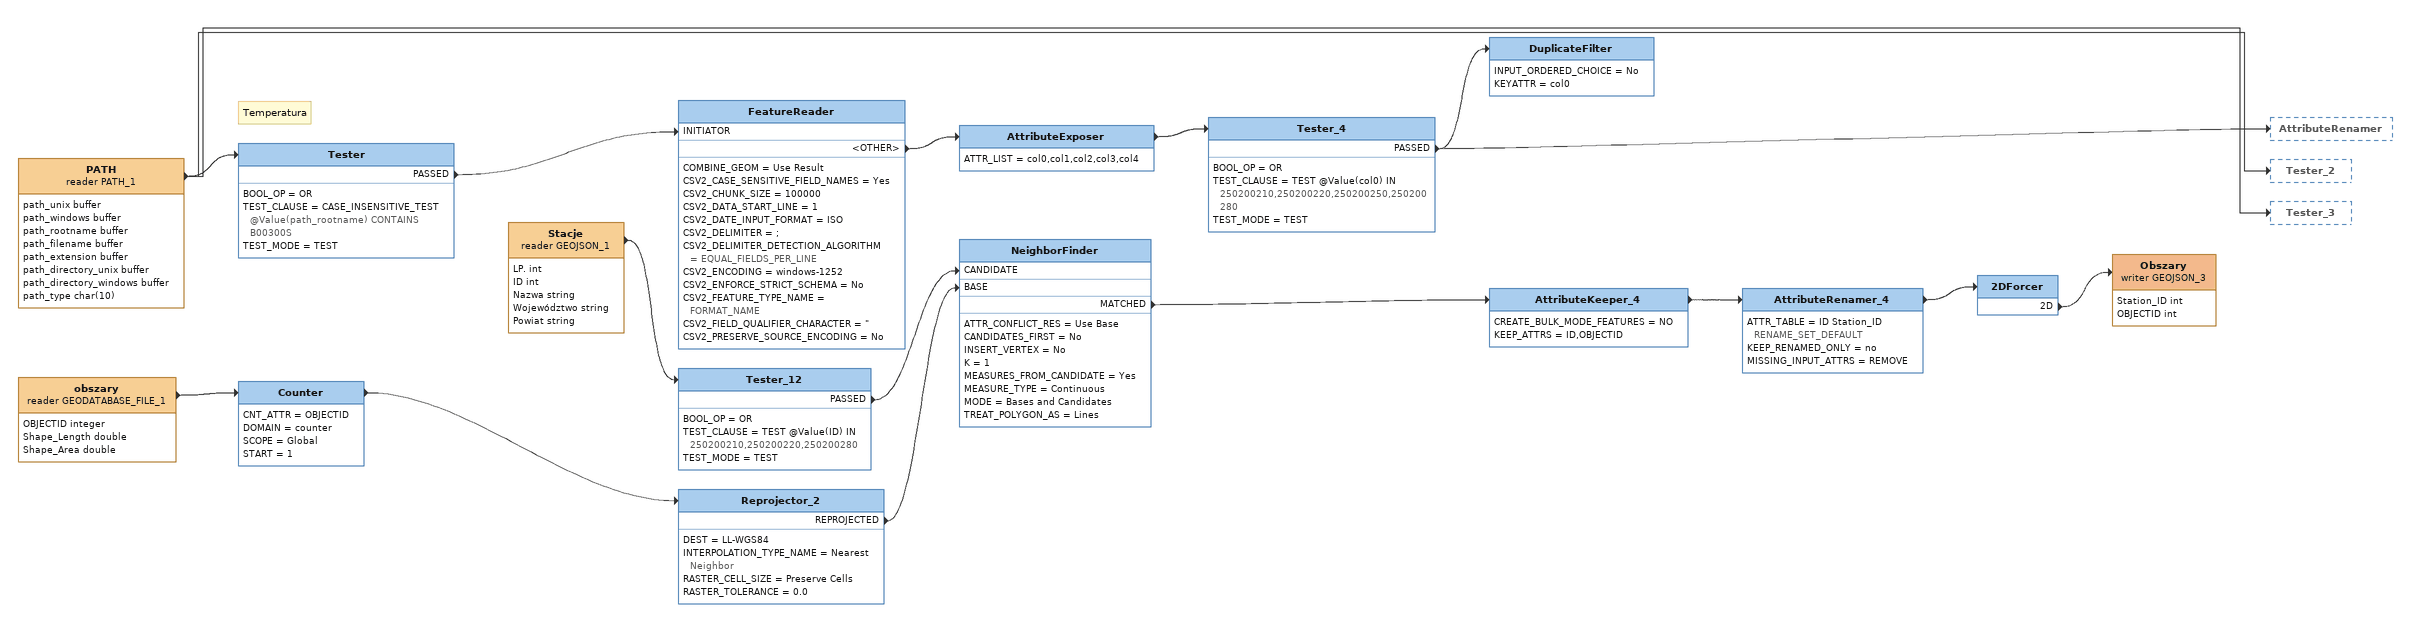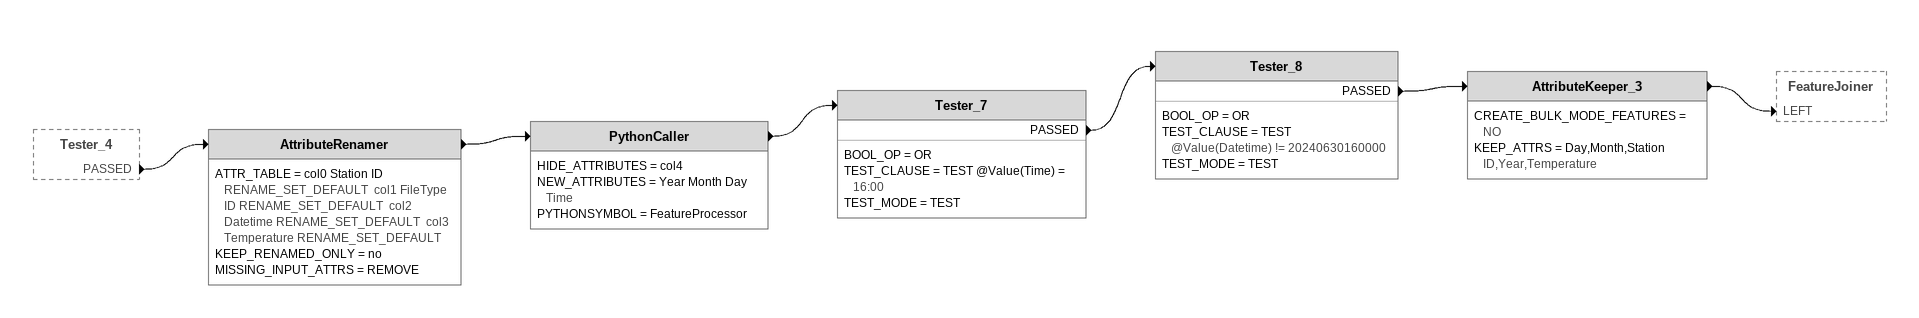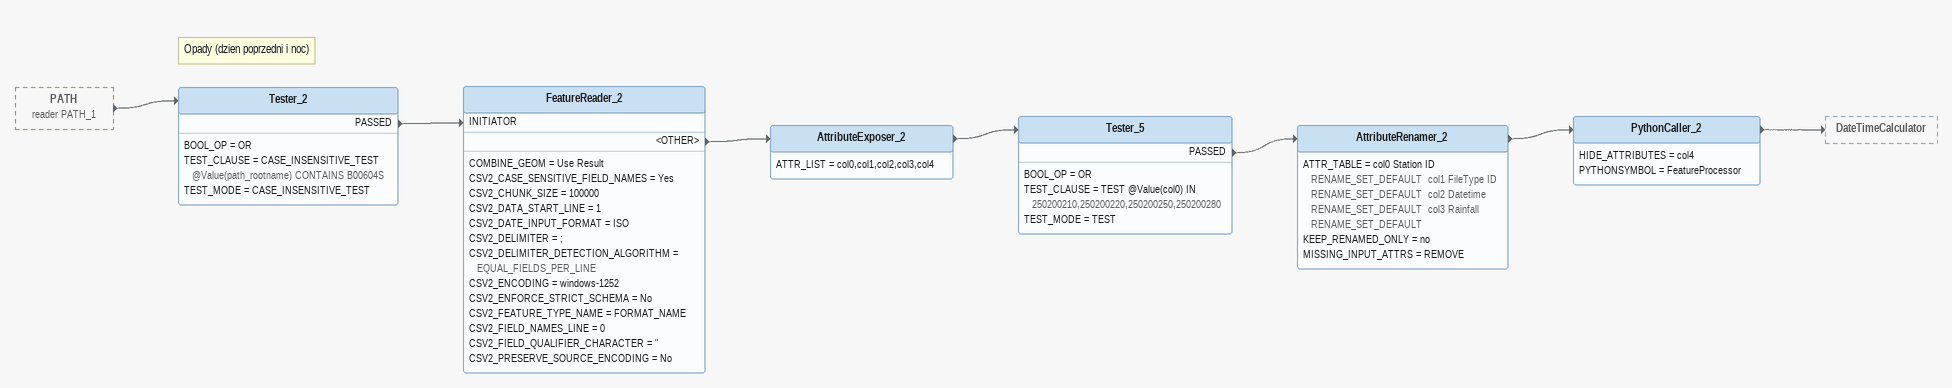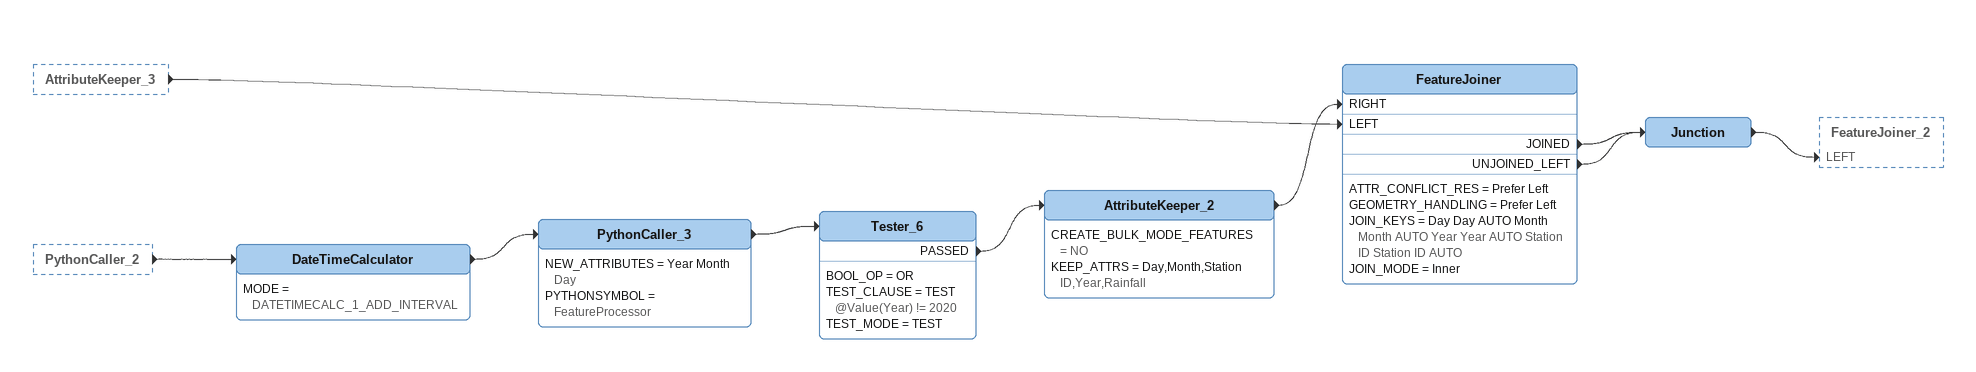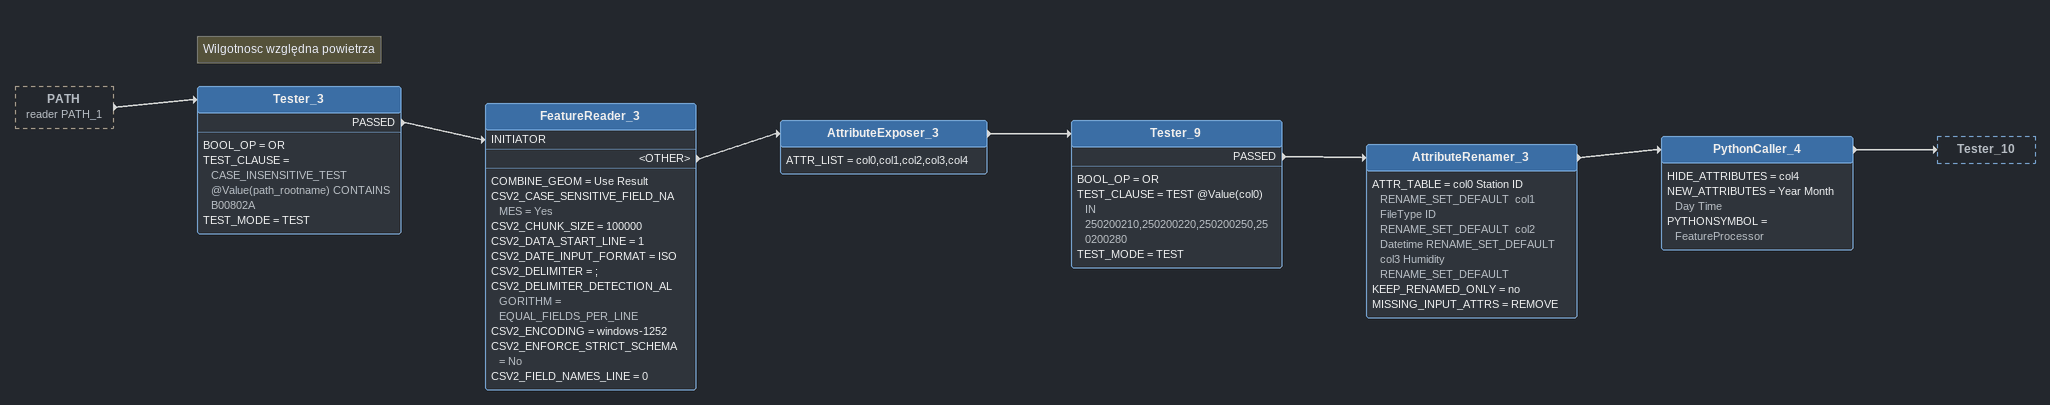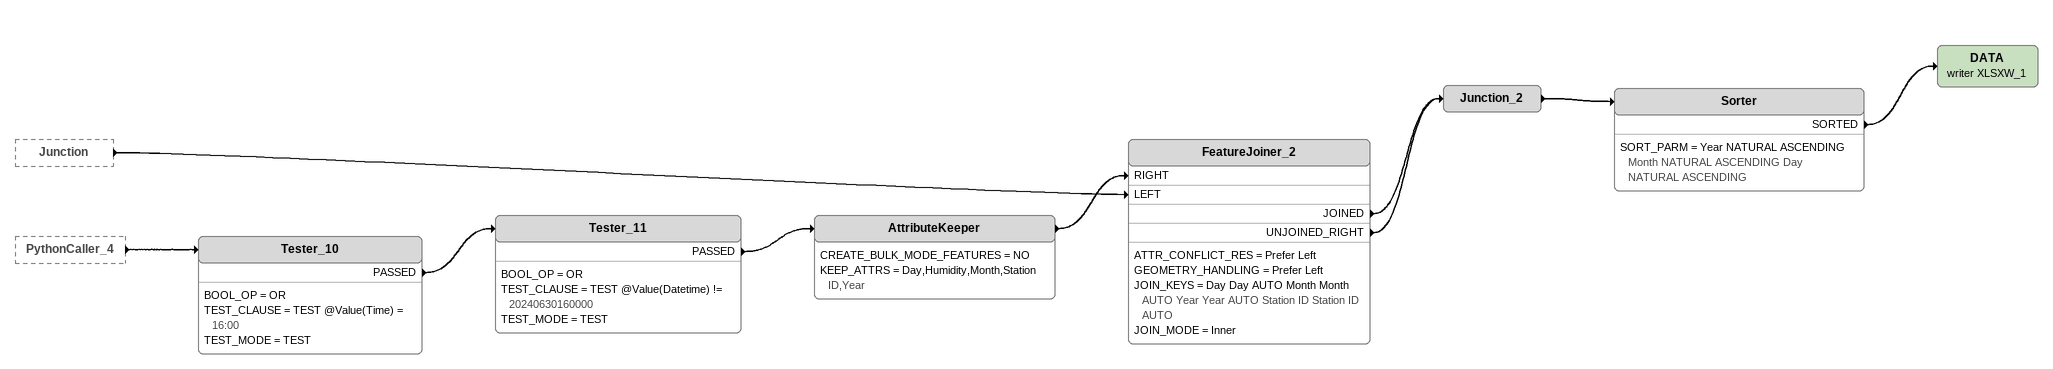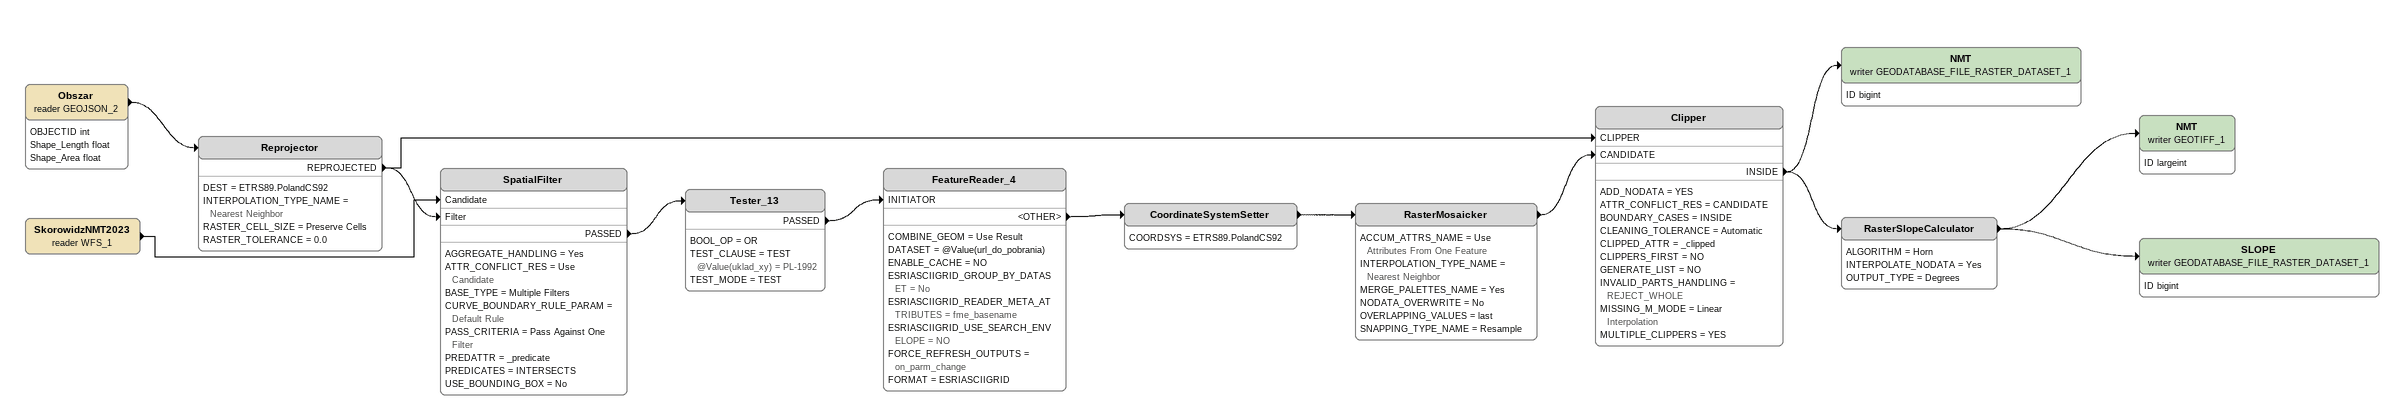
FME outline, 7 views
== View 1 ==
obszary (reader GEODATABASE_FILE_1)
    attributes: OBJECTID integer, Shape_Length double, Shape_Area double
    -> Counter
Counter
    CNT_ATTR = OBJECTID
    DOMAIN = counter
    SCOPE = Global
    START = 1
    -> Reprojector_2
Reprojector_2
    DEST = LL-WGS84
    INTERPOLATION_TYPE_NAME = Nearest Neighbor
    RASTER_CELL_SIZE = Preserve Cells
    RASTER_TOLERANCE = 0.0
    REPROJECTED -> NeighborFinder [BASE]
PATH (reader PATH_1)
    attributes: path_unix buffer, path_windows buffer, path_rootname buffer, path_filename buffer, path_extension buffer, path_directory_unix buffer, path_directory_windows buffer, path_type char(10)
    -> Tester
    -> Tester_2
    -> Tester_3
Note: Temperatura
Tester
    BOOL_OP = OR
    TEST_CLAUSE = CASE_INSENSITIVE_TEST @Value(path_rootname) CONTAINS B00300S
    TEST_MODE = TEST
    PASSED -> FeatureReader [INITIATOR]
FeatureReader
    COMBINE_GEOM = Use Result
    CSV2_CASE_SENSITIVE_FIELD_NAMES = Yes
    CSV2_CHUNK_SIZE = 100000
    CSV2_DATA_START_LINE = 1
    CSV2_DATE_INPUT_FORMAT = ISO
    CSV2_DELIMITER = ;
    CSV2_DELIMITER_DETECTION_ALGORITHM = EQUAL_FIELDS_PER_LINE
    CSV2_ENCODING = windows-1252
    CSV2_ENFORCE_STRICT_SCHEMA = No
    CSV2_FEATURE_TYPE_NAME = FORMAT_NAME
    CSV2_FIELD_QUALIFIER_CHARACTER = "
    CSV2_PRESERVE_SOURCE_ENCODING = No
    <OTHER> -> AttributeExposer
AttributeExposer
    ATTR_LIST = col0,col1,col2,col3,col4
    -> Tester_4
Tester_4
    BOOL_OP = OR
    TEST_CLAUSE = TEST @Value(col0) IN 250200210,250200220,250200250,250200280
    TEST_MODE = TEST
    PASSED -> AttributeRenamer
    PASSED -> DuplicateFilter
DuplicateFilter
    INPUT_ORDERED_CHOICE = No
    KEYATTR = col0
Stacje (reader GEOJSON_1)
    attributes: LP. int, ID int, Nazwa string, Województwo string, Powiat string
    -> Tester_12
Tester_12
    BOOL_OP = OR
    TEST_CLAUSE = TEST @Value(ID) IN 250200210,250200220,250200280
    TEST_MODE = TEST
    PASSED -> NeighborFinder [CANDIDATE]
NeighborFinder
    ATTR_CONFLICT_RES = Use Base
    CANDIDATES_FIRST = No
    INSERT_VERTEX = No
    K = 1
    MEASURES_FROM_CANDIDATE = Yes
    MEASURE_TYPE = Continuous
    MODE = Bases and Candidates
    TREAT_POLYGON_AS = Lines
    MATCHED -> AttributeKeeper_4
AttributeKeeper_4
    CREATE_BULK_MODE_FEATURES = NO
    KEEP_ATTRS = ID,OBJECTID
    -> AttributeRenamer_4
AttributeRenamer_4
    ATTR_TABLE = ID Station_ID RENAME_SET_DEFAULT
    KEEP_RENAMED_ONLY = no
    MISSING_INPUT_ATTRS = REMOVE
    -> 2DForcer
2DForcer
    2D -> Obszary (writer GEOJSON_3)
Obszary (writer GEOJSON_3)
    attributes: Station_ID int, OBJECTID int

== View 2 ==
Tester_4 [outside]
    PASSED -> AttributeRenamer
AttributeRenamer
    ATTR_TABLE = col0 Station ID RENAME_SET_DEFAULT  col1 FileType ID RENAME_SET_DEFAULT  col2 Datetime RENAME_SET_DEFAULT  col3 Temperature RENAME_SET_DEFAULT
    KEEP_RENAMED_ONLY = no
    MISSING_INPUT_ATTRS = REMOVE
    -> PythonCaller
PythonCaller
    HIDE_ATTRIBUTES = col4
    NEW_ATTRIBUTES = Year Month Day Time
    PYTHONSYMBOL = FeatureProcessor
    -> Tester_7
Tester_7
    BOOL_OP = OR
    TEST_CLAUSE = TEST @Value(Time) = 16:00
    TEST_MODE = TEST
    PASSED -> Tester_8
Tester_8
    BOOL_OP = OR
    TEST_CLAUSE = TEST @Value(Datetime) != 20240630160000
    TEST_MODE = TEST
    PASSED -> AttributeKeeper_3
AttributeKeeper_3
    CREATE_BULK_MODE_FEATURES = NO
    KEEP_ATTRS = Day,Month,Station ID,Year,Temperature
    -> FeatureJoiner [LEFT]

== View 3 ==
PATH (reader PATH_1) [outside]
    -> Tester_2
Note: Opady (dzien poprzedni i noc)
Tester_2
    BOOL_OP = OR
    TEST_CLAUSE = CASE_INSENSITIVE_TEST @Value(path_rootname) CONTAINS B00604S
    TEST_MODE = CASE_INSENSITIVE_TEST
    PASSED -> FeatureReader_2 [INITIATOR]
FeatureReader_2
    COMBINE_GEOM = Use Result
    CSV2_CASE_SENSITIVE_FIELD_NAMES = Yes
    CSV2_CHUNK_SIZE = 100000
    CSV2_DATA_START_LINE = 1
    CSV2_DATE_INPUT_FORMAT = ISO
    CSV2_DELIMITER = ;
    CSV2_DELIMITER_DETECTION_ALGORITHM = EQUAL_FIELDS_PER_LINE
    CSV2_ENCODING = windows-1252
    CSV2_ENFORCE_STRICT_SCHEMA = No
    CSV2_FEATURE_TYPE_NAME = FORMAT_NAME
    CSV2_FIELD_NAMES_LINE = 0
    CSV2_FIELD_QUALIFIER_CHARACTER = "
    CSV2_PRESERVE_SOURCE_ENCODING = No
    <OTHER> -> AttributeExposer_2
AttributeExposer_2
    ATTR_LIST = col0,col1,col2,col3,col4
    -> Tester_5
Tester_5
    BOOL_OP = OR
    TEST_CLAUSE = TEST @Value(col0) IN 250200210,250200220,250200250,250200280
    TEST_MODE = TEST
    PASSED -> AttributeRenamer_2
AttributeRenamer_2
    ATTR_TABLE = col0 Station ID RENAME_SET_DEFAULT  col1 FileType ID RENAME_SET_DEFAULT  col2 Datetime RENAME_SET_DEFAULT  col3 Rainfall RENAME_SET_DEFAULT
    KEEP_RENAMED_ONLY = no
    MISSING_INPUT_ATTRS = REMOVE
    -> PythonCaller_2
PythonCaller_2
    HIDE_ATTRIBUTES = col4
    PYTHONSYMBOL = FeatureProcessor
    -> DateTimeCalculator

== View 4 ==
AttributeKeeper_3 [outside]
    -> FeatureJoiner [LEFT]
PythonCaller_2 [outside]
    -> DateTimeCalculator
DateTimeCalculator
    MODE = DATETIMECALC_1_ADD_INTERVAL
    -> PythonCaller_3
PythonCaller_3
    NEW_ATTRIBUTES = Year Month Day
    PYTHONSYMBOL = FeatureProcessor
    -> Tester_6
Tester_6
    BOOL_OP = OR
    TEST_CLAUSE = TEST @Value(Year) != 2020
    TEST_MODE = TEST
    PASSED -> AttributeKeeper_2
AttributeKeeper_2
    CREATE_BULK_MODE_FEATURES = NO
    KEEP_ATTRS = Day,Month,Station ID,Year,Rainfall
    -> FeatureJoiner [RIGHT]
FeatureJoiner
    ATTR_CONFLICT_RES = Prefer Left
    GEOMETRY_HANDLING = Prefer Left
    JOIN_KEYS = Day Day AUTO Month Month AUTO Year Year AUTO Station ID Station ID AUTO
    JOIN_MODE = Inner
    JOINED -> Junction
    UNJOINED_LEFT -> Junction
Junction
    -> FeatureJoiner_2 [LEFT]

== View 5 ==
PATH (reader PATH_1) [outside]
    -> Tester_3
Note: Wilgotnosc względna powietrza
Tester_3
    BOOL_OP = OR
    TEST_CLAUSE = CASE_INSENSITIVE_TEST @Value(path_rootname) CONTAINS B00802A
    TEST_MODE = TEST
    PASSED -> FeatureReader_3 [INITIATOR]
FeatureReader_3
    COMBINE_GEOM = Use Result
    CSV2_CASE_SENSITIVE_FIELD_NAMES = Yes
    CSV2_CHUNK_SIZE = 100000
    CSV2_DATA_START_LINE = 1
    CSV2_DATE_INPUT_FORMAT = ISO
    CSV2_DELIMITER = ;
    CSV2_DELIMITER_DETECTION_ALGORITHM = EQUAL_FIELDS_PER_LINE
    CSV2_ENCODING = windows-1252
    CSV2_ENFORCE_STRICT_SCHEMA = No
    CSV2_FIELD_NAMES_LINE = 0
    <OTHER> -> AttributeExposer_3
AttributeExposer_3
    ATTR_LIST = col0,col1,col2,col3,col4
    -> Tester_9
Tester_9
    BOOL_OP = OR
    TEST_CLAUSE = TEST @Value(col0) IN 250200210,250200220,250200250,250200280
    TEST_MODE = TEST
    PASSED -> AttributeRenamer_3
AttributeRenamer_3
    ATTR_TABLE = col0 Station ID RENAME_SET_DEFAULT  col1 FileType ID RENAME_SET_DEFAULT  col2 Datetime RENAME_SET_DEFAULT  col3 Humidity RENAME_SET_DEFAULT
    KEEP_RENAMED_ONLY = no
    MISSING_INPUT_ATTRS = REMOVE
    -> PythonCaller_4
PythonCaller_4
    HIDE_ATTRIBUTES = col4
    NEW_ATTRIBUTES = Year Month Day Time
    PYTHONSYMBOL = FeatureProcessor
    -> Tester_10

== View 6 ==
Junction [outside]
    -> FeatureJoiner_2 [LEFT]
PythonCaller_4 [outside]
    -> Tester_10
Tester_10
    BOOL_OP = OR
    TEST_CLAUSE = TEST @Value(Time) = 16:00
    TEST_MODE = TEST
    PASSED -> Tester_11
Tester_11
    BOOL_OP = OR
    TEST_CLAUSE = TEST @Value(Datetime) != 20240630160000
    TEST_MODE = TEST
    PASSED -> AttributeKeeper
AttributeKeeper
    CREATE_BULK_MODE_FEATURES = NO
    KEEP_ATTRS = Day,Humidity,Month,Station ID,Year
    -> FeatureJoiner_2 [RIGHT]
FeatureJoiner_2
    ATTR_CONFLICT_RES = Prefer Left
    GEOMETRY_HANDLING = Prefer Left
    JOIN_KEYS = Day Day AUTO Month Month AUTO Year Year AUTO Station ID Station ID AUTO
    JOIN_MODE = Inner
    JOINED -> Junction_2
    UNJOINED_RIGHT -> Junction_2
Junction_2
    -> Sorter
Sorter
    SORT_PARM = Year NATURAL ASCENDING Month NATURAL ASCENDING Day NATURAL ASCENDING
    SORTED -> DATA (writer XLSXW_1)
DATA (writer XLSXW_1)

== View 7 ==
Obszar (reader GEOJSON_2)
    attributes: OBJECTID int, Shape_Length float, Shape_Area float
    -> Reprojector
Reprojector
    DEST = ETRS89.PolandCS92
    INTERPOLATION_TYPE_NAME = Nearest Neighbor
    RASTER_CELL_SIZE = Preserve Cells
    RASTER_TOLERANCE = 0.0
    REPROJECTED -> SpatialFilter [Filter]
    REPROJECTED -> Clipper [CLIPPER]
SkorowidzNMT2023 (reader WFS_1)
    -> SpatialFilter [Candidate]
SpatialFilter
    AGGREGATE_HANDLING = Yes
    ATTR_CONFLICT_RES = Use Candidate
    BASE_TYPE = Multiple Filters
    CURVE_BOUNDARY_RULE_PARAM = Default Rule
    PASS_CRITERIA = Pass Against One Filter
    PREDATTR = _predicate
    PREDICATES = INTERSECTS
    USE_BOUNDING_BOX = No
    PASSED -> Tester_13
Tester_13
    BOOL_OP = OR
    TEST_CLAUSE = TEST @Value(uklad_xy) = PL-1992
    TEST_MODE = TEST
    PASSED -> FeatureReader_4 [INITIATOR]
FeatureReader_4
    COMBINE_GEOM = Use Result
    DATASET = @Value(url_do_pobrania)
    ENABLE_CACHE = NO
    ESRIASCIIGRID_GROUP_BY_DATASET = No
    ESRIASCIIGRID_READER_META_ATTRIBUTES = fme_basename
    ESRIASCIIGRID_USE_SEARCH_ENVELOPE = NO
    FORCE_REFRESH_OUTPUTS = on_parm_change
    FORMAT = ESRIASCIIGRID
    <OTHER> -> CoordinateSystemSetter
CoordinateSystemSetter
    COORDSYS = ETRS89.PolandCS92
    -> RasterMosaicker
RasterMosaicker
    ACCUM_ATTRS_NAME = Use Attributes From One Feature
    INTERPOLATION_TYPE_NAME = Nearest Neighbor
    MERGE_PALETTES_NAME = Yes
    NODATA_OVERWRITE = No
    OVERLAPPING_VALUES = last
    SNAPPING_TYPE_NAME = Resample
    -> Clipper [CANDIDATE]
Clipper
    ADD_NODATA = YES
    ATTR_CONFLICT_RES = CANDIDATE
    BOUNDARY_CASES = INSIDE
    CLEANING_TOLERANCE = Automatic
    CLIPPED_ATTR = _clipped
    CLIPPERS_FIRST = NO
    GENERATE_LIST = NO
    INVALID_PARTS_HANDLING = REJECT_WHOLE
    MISSING_M_MODE = Linear Interpolation
    MULTIPLE_CLIPPERS = YES
    INSIDE -> NMT (writer GEODATABASE_FILE_RASTER_DATASET_1)
    INSIDE -> RasterSlopeCalculator
NMT (writer GEODATABASE_FILE_RASTER_DATASET_1)
    attributes: ID bigint
RasterSlopeCalculator
    ALGORITHM = Horn
    INTERPOLATE_NODATA = Yes
    OUTPUT_TYPE = Degrees
    -> SLOPE (writer GEODATABASE_FILE_RASTER_DATASET_1)
    -> NMT (writer GEOTIFF_1)
NMT (writer GEOTIFF_1)
    attributes: ID largeint
SLOPE (writer GEODATABASE_FILE_RASTER_DATASET_1)
    attributes: ID bigint
